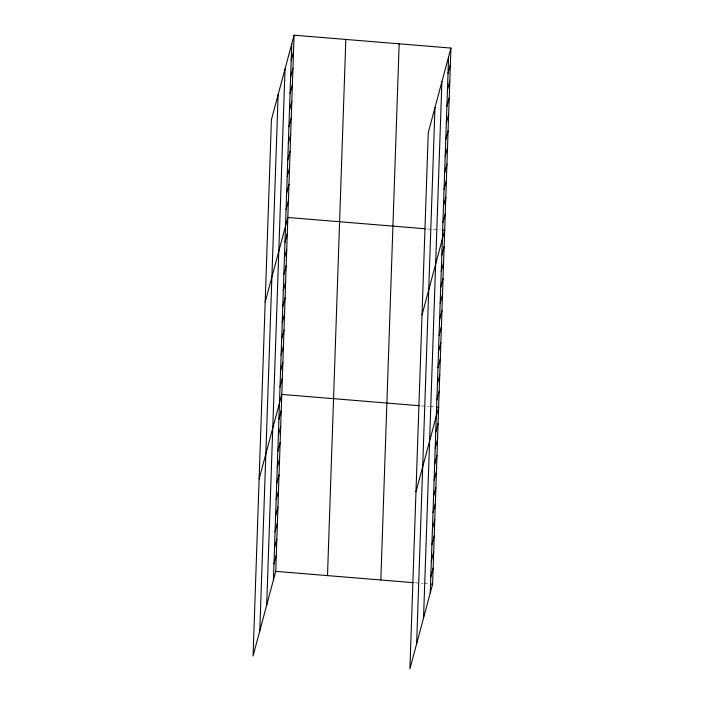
<?xml version="1.0" encoding="UTF-8"?>
<svg xmlns="http://www.w3.org/2000/svg" width="704" height="704" viewBox="0 0 704 704"><rect width="100%" height="100%" fill="white"/><g stroke="black" fill="none" stroke-linecap="round" stroke-linejoin="round"><path stroke-width="0.53" stroke-dasharray="3.52 2.64" d="M427.434 228.95L440.378 230.006M421.388 405.882L428.93 406.498M430.012 406.586L435.398 407.026M415.334 582.815L422.884 583.431M423.958 583.519L429.352 583.959"/><path stroke-width="1.06" d="M259.785 630.898L278.124 94.732M266.702 605.097L285.032 68.939M273.407 580.061L291.746 43.903M294.078 35.2L271.41 119.768L253.079 655.934L275.739 571.358L294.078 35.2L450.921 48.066L432.59 584.232L409.922 668.8L428.261 132.642L450.921 48.066M327.501 575.608L345.831 39.45M380.829 579.982L399.159 43.824M416.636 643.764L434.966 107.606M423.544 617.971L441.883 81.805M430.258 592.926L448.589 56.769M291.174 60.474L293.506 51.77M290.611 77.044L292.943 68.341M290.039 93.623L292.371 84.92M289.476 110.194L291.808 101.49M288.913 126.764L291.245 118.061M288.341 143.334L290.673 134.631M287.778 159.905L290.11 151.202M287.206 176.484L289.538 167.781M286.642 193.054L288.974 184.351M286.079 209.625L288.411 200.922M265.179 302.069L287.839 217.492L425.278 228.774M284.962 242.282L287.294 233.578M284.407 258.368L286.739 249.665M283.862 274.454L286.194 265.751M283.307 290.532L285.639 281.838M282.762 306.618L285.094 297.915M282.207 322.705L284.539 314.002M281.662 338.791L283.994 330.088M281.107 354.878L283.439 346.174M280.562 370.964L282.894 362.261M280.007 387.042L282.339 378.338M259.125 479.002L281.794 394.425L419.223 405.706M278.907 419.214L281.239 410.511M278.362 435.301L280.694 426.598M277.807 451.387L280.139 442.684M277.262 467.465L279.594 458.77M276.707 483.551L279.039 474.848M276.162 499.638L278.494 490.934M275.607 515.724L277.939 507.021M275.062 531.81L277.394 523.107M274.507 547.897L276.839 539.194M273.962 563.974L276.294 555.271M448.026 73.339L450.358 64.636M447.454 89.918L449.786 81.215M446.89 106.489L449.222 97.786M446.327 123.059L448.65 114.356M445.755 139.63L448.087 130.926M445.192 156.2L447.524 147.497M444.62 172.779L446.952 164.076M444.057 189.35L446.389 180.646M443.494 205.92L445.817 197.217M442.922 222.49L445.254 213.787M422.03 314.934L444.69 230.358L442.534 230.182M441.804 255.147L444.136 246.444M441.258 271.234L443.59 262.53M440.704 287.32L443.036 278.617M440.158 303.406L442.49 294.703M439.604 319.484L441.936 310.79M439.058 335.57L441.39 326.867M438.504 351.657L440.836 342.954M437.958 367.743L440.29 359.04M437.404 383.83L439.736 375.126M436.858 399.916L439.19 391.213M415.976 491.867L438.636 407.299L436.48 407.114M435.758 432.08L438.09 423.377M435.204 448.166L437.536 439.463M434.658 464.253L436.99 455.55M434.104 480.339L436.436 471.636M433.558 496.417L435.89 487.722M433.004 512.503L435.336 503.8M432.458 528.59L434.79 519.886M431.904 544.676L434.236 535.973M431.358 560.762L433.69 552.059M430.804 576.849L433.136 568.146M275.739 571.358L413.178 582.639M430.426 584.047L432.59 584.232"/></g></svg>
